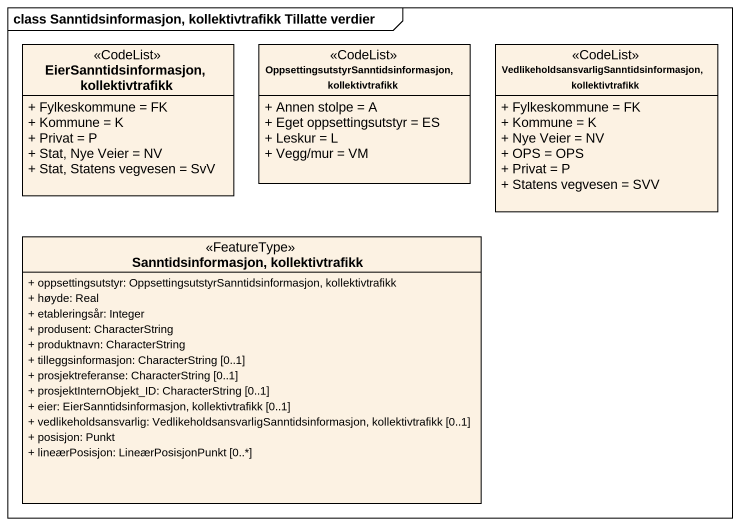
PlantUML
@startuml
mainframe class Sanntidsinformasjon, kollektivtrafikk Tillatte verdier
hide circle
hide empty members
skinparam classAttributeIconSize 0
class "EierSanntidsinformasjon, kollektivtrafikk" as EierSanntidsinformasjon <<CodeList>> {
  + Fylkeskommune = FK
  + Kommune = K
  + Privat = P
  + Stat, Nye Veier = NV
  + Stat, Statens vegvesen = SvV
}
class "OppsettingsutstyrSanntidsinformasjon, kollektivtrafikk" as OppsettingsutstyrSanntidsinf <<CodeList>> {
  + Annen stolpe = A
  + Eget oppsettingsutstyr = ES
  + Leskur = L
  + Vegg/mur = VM
}
class "VedlikeholdsansvarligSanntidsinformasjon, kollektivtrafikk" as VedlikeholdsansvarligSanntid <<CodeList>> {
  + Fylkeskommune = FK
  + Kommune = K
  + Nye Veier = NV
  + OPS = OPS
  + Privat = P
  + Statens vegvesen = SVV
}
class "Sanntidsinformasjon, kollektivtrafikk" as Sanntidsinformasjon <<FeatureType>> {
  + oppsettingsutstyr: OppsettingsutstyrSanntidsinformasjon, kollektivtrafikk
  + høyde: Real
  + etableringsår: Integer
  + produsent: CharacterString
  + produktnavn: CharacterString
  + tilleggsinformasjon: CharacterString [0..1]
  + prosjektreferanse: CharacterString [0..1]
  + prosjektInternObjekt_ID: CharacterString [0..1]
  + eier: EierSanntidsinformasjon, kollektivtrafikk [0..1]
  + vedlikeholdsansvarlig: VedlikeholdsansvarligSanntidsinformasjon, kollektivtrafikk [0..1]
  + posisjon: Punkt
  + lineærPosisjon: LineærPosisjonPunkt [0..*]
}
@enduml
